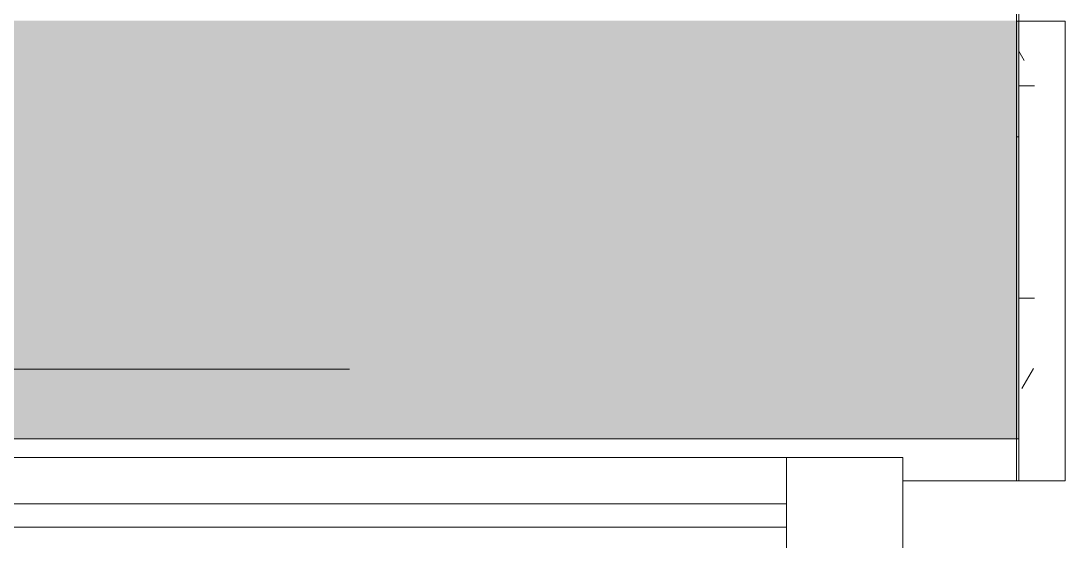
# Model space of a CAD drawing. Header units: millimetres. Extents: x 81773 to 282675, y -8553 to 29000.
# Drawn here: x 106680 to 107130, y -74 to 149.9 of the extents above; entities that cross this region are included whole.
import ezdxf

# ---------------------------------------------------------------- set-up
doc = ezdxf.new("R2010")
doc.units = ezdxf.units.MM
doc.linetypes.add('Осевая', pattern=[3175, 635, -476.25, 1587.5, -476.25])
for name, color, linetype, lineweight in [('A-GLAZ', 7, 'Continuous', 9), ('A-GLAZ-1', 7, 'Continuous', 13), ('Знаки', 7, 'Continuous', 9), ('Оси-2', 7, 'Осевая', 9)]:
    doc.layers.add(name, color=color, linetype=linetype, lineweight=lineweight)
for name, color, linetype, lineweight, true_color in [('A-WALL-1', 9, 'Continuous', 9, 0x808080), ('A-WALL-FNSH-1', 9, 'Continuous', 9, 0x808080), ('I-WALL-2', 9, 'Continuous', 9, 0x808080)]:
    doc.layers.add(name, color=color, linetype=linetype, lineweight=lineweight, true_color=true_color)

# ---------------------------------------------------------------- blocks, each defined once
blk = doc.blocks.new('120_Окно_СКБ_1Ст - 120_Окно_СКБ_1Ст 900х2500_h_ с форточкой-V8-План раскладки напольных покрытий 3 этажа в осях 23-33')
at = {"layer": 'A-GLAZ'}
for p, q in [((-330, -107), (330, -107)), ((330, -117), (-330, -117)), ((-430, -127), (-380, -127))]:
    blk.add_line(p, q, dxfattribs=at)
at = {"layer": 'A-GLAZ-1'}
for p, q in [((-380, -57), (-380, -127)), ((-380, -87), (-380, -137)), ((-330, -137), (-330, -87)), ((-380, -127), (-450, -127)), ((-380, -137), (380, -137))]:
    blk.add_line(p, q, dxfattribs=at)
blk = doc.blocks.new('Зашивка радиатора_ с перфорацией М1_1 - Зашивка радиатора_ с перфорацией М1_1-V52-План раскладки напольных покрытий 3 этажа в осях 23-33')
at = {"layer": 'Знаки'}
blk.add_hatch(color=256, dxfattribs=at).paths.add_polyline_path([(430, 380), (-430, 380), (-429.82, 200), (430, 200), (430, 258.24)])
blk.add_line((430, 380), (-430, 380), dxfattribs=at)

msp = doc.modelspace()

# ---------------------------------------------------------------- hatches: boundary and pattern name
at = {"layer": 'I-WALL-2'}
h = msp.add_hatch(dxfattribs=at)
h.set_pattern_fill('FP_35', color=256, style=0, pattern_type=2)
h.set_pattern_definition([(0, (0, 0), (121.92, 30.48), [10.058, -81.382, 10.058, -81.382, -487.68]), (0, (0, 0), (121.92, 30.48), [-182.88, 10.058, -172.822, 10.058, -81.382, -213.36]), (0, (0, 0), (121.92, 30.48), [-457.2, 10.058, -50.902, 10.058, -142.342]), (120, (45.72, 15.24), (-87.356454, 90.345817), [10.058, -81.382, 10.058, -81.382, -487.68]), (120, (45.72, 15.24), (-87.356454, 90.345817), [-182.88, 10.058, -172.822, 10.058, -81.382, -213.36]), (120, (45.72, 15.24), (-87.356454, 90.345817), [-457.2, 10.058, -50.902, 10.058, -142.342]), (240, (60.96, 76.2), (-34.563546, -120.825817), [10.058, -81.382, 10.058, -81.382, -487.68]), (240, (60.96, 76.2), (-34.563546, -120.825817), [-182.88, 10.058, -172.822, 10.058, -81.382, -213.36]), (240, (60.96, 76.2), (-34.563546, -120.825817), [-457.2, 10.058, -50.902, 10.058, -142.342])])
h.paths.add_polyline_path([(107130, -48), (107130, 149.84), (107110, 149.84), (107110, -48)])

# ---------------------------------------------------------------- linework, layer by layer
at = {"layer": 'A-WALL-1'}
for p, q in [((107130, 149.84), (107110, 149.84)), ((107110, 149.84), (107110, -48)), ((107130, -48), (107130, 149.84)), ((107110, -48), (107130, -48))]:
    msp.add_line(p, q, dxfattribs=at)
at = {"layer": 'A-WALL-FNSH-1'}
for p, q in [((107109, 10379), (107109, 100)), ((107110, 100), (107110, 10380)), ((107110, 149.84), (107109, 149.84)), ((107109, 149.84), (107109, -48)), ((107109, 100), (107110, 100)), ((107109, -48), (107110, -48))]:
    msp.add_line(p, q, dxfattribs=at)
at = {"layer": 'Оси-2'}
msp.add_line((85072.92, 0), (122760, 0), dxfattribs=at)

# ---------------------------------------------------------------- block references
at = {"layer": 'A-GLAZ', "rotation": 180}
msp.add_blockref('120_Окно_СКБ_1Ст - 120_Окно_СКБ_1Ст 900х2500_h_ с форточкой-V8-План раскладки напольных покрытий 3 этажа в осях 23-33', (106680, -175), dxfattribs=at)
at = {"layer": 'Знаки', "rotation": 180}
msp.add_blockref('Зашивка радиатора_ с перфорацией М1_1 - Зашивка радиатора_ с перфорацией М1_1-V52-План раскладки напольных покрытий 3 этажа в осях 23-33', (106680, 350), dxfattribs=at)

doc.saveas('drawing.dxf')
